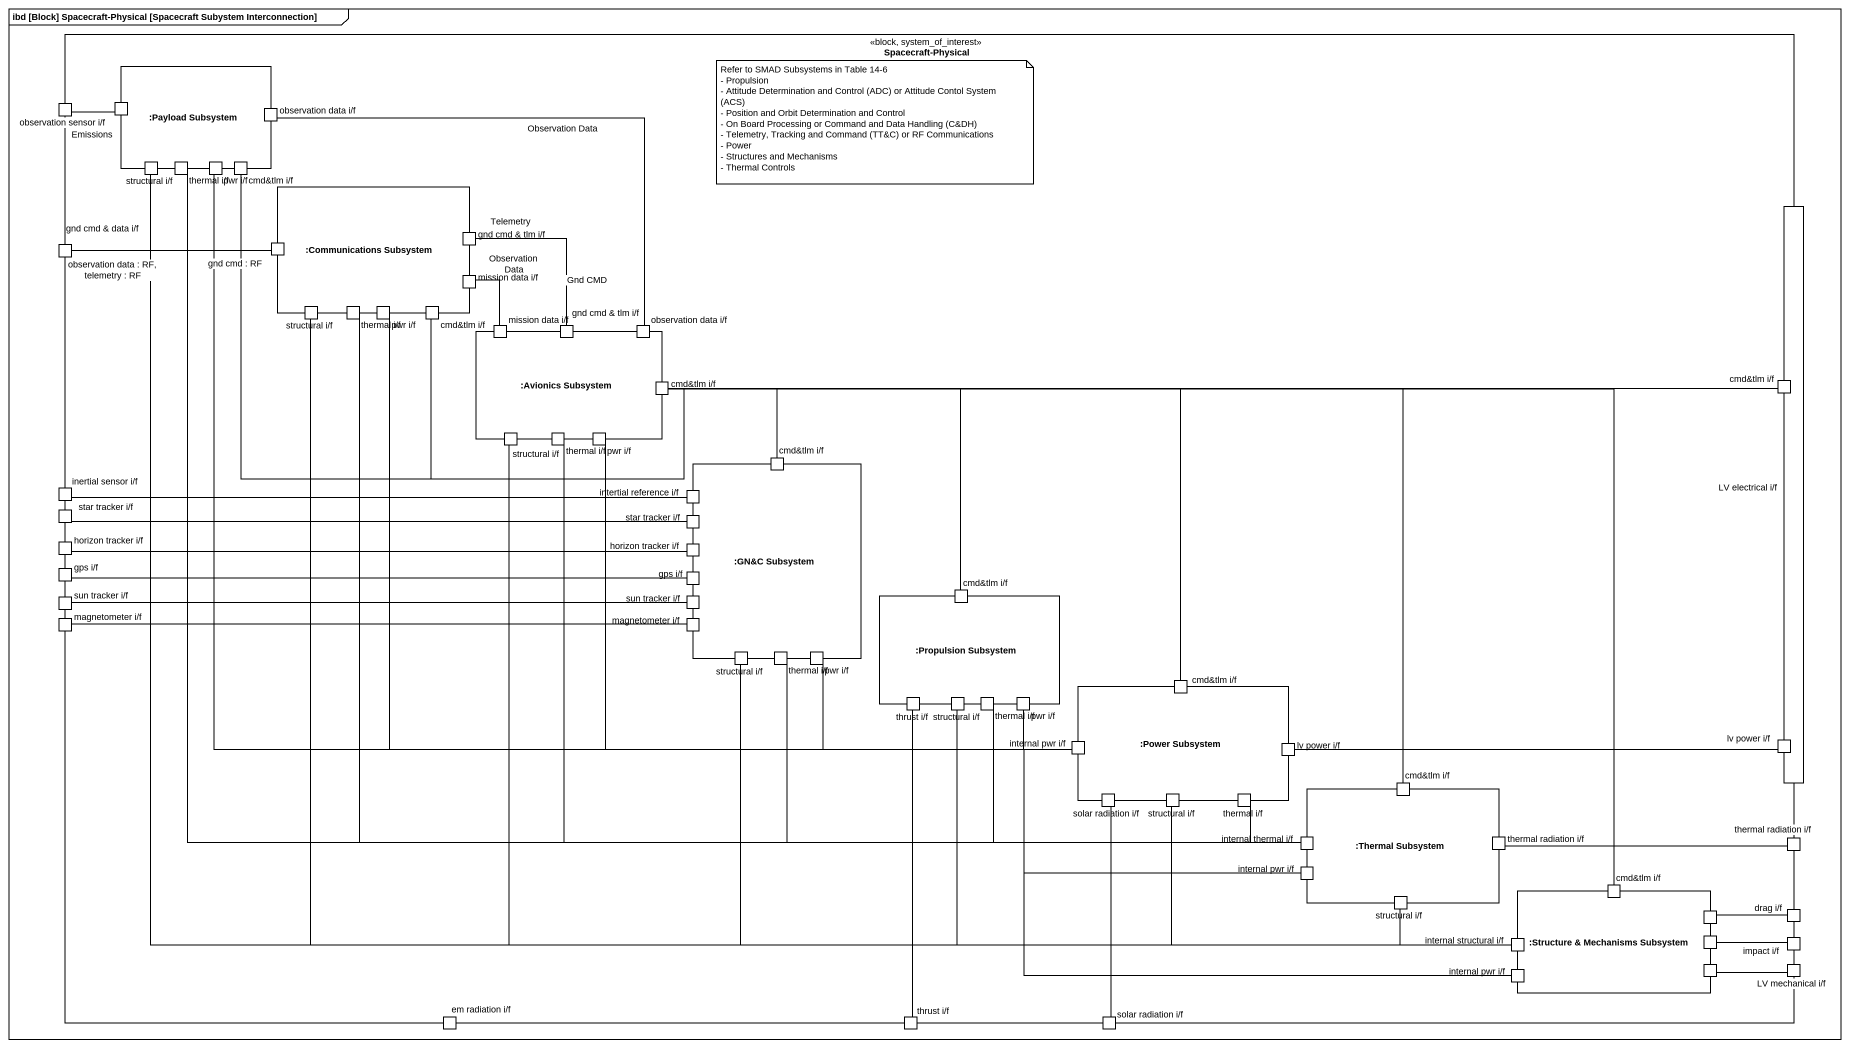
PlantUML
@startuml
mainframe ibd [Block] Spacecraft-Physical [Spacecraft Subystem Interconnection]
rectangle "Spacecraft-Physical" as Spacecraft_Physical <<block, system_of_interest>> {
  rectangle ":Payload Subsystem" as Payload_Subsystem {
    port " " as port1
    port "observation data i/f" as observation_data_i_f
    port "structural i/f" as structural_i_f
    port "thermal i/f" as thermal_i_f
    port "pwr i/f" as pwr_i_f
    port "cmd&tlm i/f" as cmd_tlm_i_f
  }
  port "observation sensor i/f" as observation_sensor_i_f
  rectangle ":Communications Subsystem" as Communications_Subsystem {
    port " " as port2
    port "gnd cmd & tlm i/f" as gnd_cmd_tlm_i_f
    port "mission data i/f" as mission_data_i_f
    port "structural i/f" as structural_i_f_2
    port "thermal i/f" as thermal_i_f_2
    port "pwr i/f" as pwr_i_f_2
    port "cmd&tlm i/f" as cmd_tlm_i_f_2
  }
  port "LV electrical i/f" as LV_electrical_i_f
  port "gnd cmd & data i/f" as gnd_cmd_data_i_f
  rectangle ":Avionics Subsystem" as Avionics_Subsystem {
    port "mission data i/f" as mission_data_i_f_2
    port "gnd cmd & tlm i/f" as gnd_cmd_tlm_i_f_2
    port "observation data i/f" as observation_data_i_f_2
    port "cmd&tlm i/f" as cmd_tlm_i_f_3
    port "structural i/f" as structural_i_f_3
    port "thermal i/f" as thermal_i_f_3
    port "pwr i/f" as pwr_i_f_3
  }
  port "cmd&tlm i/f" as cmd_tlm_i_f_4
  rectangle ":GN&C Subsystem" as GN_C_Subsystem {
    port "cmd&tlm i/f" as cmd_tlm_i_f_5
    port "intertial reference i/f" as intertial_reference_i_f
    port "horizon tracker i/f" as horizon_tracker_i_f_2
    port "star tracker i/f" as star_tracker_i_f_2
    port "gps i/f" as gps_i_f_2
    port "magnetometer i/f" as magnetometer_i_f_2
    port "sun tracker i/f" as sun_tracker_i_f_2
    port "structural i/f" as structural_i_f_4
    port "thermal i/f" as thermal_i_f_4
    port "pwr i/f" as pwr_i_f_4
  }
  port "star tracker i/f" as star_tracker_i_f
  port "inertial sensor i/f" as inertial_sensor_i_f
  port "horizon tracker i/f" as horizon_tracker_i_f
  port "gps i/f" as gps_i_f
  port "magnetometer i/f" as magnetometer_i_f
  port "sun tracker i/f" as sun_tracker_i_f
  rectangle ":Propulsion Subsystem" as Propulsion_Subsystem {
    port "cmd&tlm i/f" as cmd_tlm_i_f_6
    port "thrust i/f" as thrust_i_f
    port "structural i/f" as structural_i_f_5
    port "thermal i/f" as thermal_i_f_5
    port "pwr i/f" as pwr_i_f_5
  }
  rectangle ":Power Subsystem" as Power_Subsystem {
    port "cmd&tlm i/f" as cmd_tlm_i_f_7
    port "internal pwr i/f" as internal_pwr_i_f
    port "lv power i/f" as lv_power_i_f
    port "solar radiation i/f" as solar_radiation_i_f
    port "structural i/f" as structural_i_f_6
    port "thermal i/f" as thermal_i_f_6
  }
  port "lv power i/f" as lv_power_i_f_2
  rectangle ":Thermal Subsystem" as Thermal_Subsystem {
    port "cmd&tlm i/f" as cmd_tlm_i_f_8
    port "internal thermal i/f" as internal_thermal_i_f
    port "thermal radiation i/f" as thermal_radiation_i_f
    port "internal pwr i/f" as internal_pwr_i_f_2
    port "structural i/f" as structural_i_f_7
  }
  port "thermal radiation i/f" as thermal_radiation_i_f_2
  rectangle ":Structure & Mechanisms Subsystem" as Structure_Mechanisms {
    port "cmd&tlm i/f" as cmd_tlm_i_f_9
    port "internal structural i/f" as internal_structural_i_f
    port " " as port3
    port " " as port4
    port "internal pwr i/f" as internal_pwr_i_f_3
    port " " as port5
  }
  port "impact i/f" as impact_i_f
  port "drag i/f" as drag_i_f
  port "LV mechanical i/f" as LV_mechanical_i_f
  port "em radiation i/f" as em_radiation_i_f
  port "thrust i/f" as thrust_i_f_2
  port "solar radiation i/f" as solar_radiation_i_f_2
}
observation_sensor_i_f -right- port1 : Emissions
observation_data_i_f -right- observation_data_i_f_2 : Observation Data
gnd_cmd_tlm_i_f -- gnd_cmd_tlm_i_f_2 : Telemetry\nGnd CMD
gnd_cmd_data_i_f -right- port2 : gnd cmd : RF\nobservation data : RF, telemetry : RF
mission_data_i_f_2 -up- mission_data_i_f : Observation Data
cmd_tlm_i_f_3 -left- cmd_tlm_i_f
cmd_tlm_i_f_3 -left- cmd_tlm_i_f_2
cmd_tlm_i_f_3 -- cmd_tlm_i_f_5
cmd_tlm_i_f_3 -right- cmd_tlm_i_f_7
cmd_tlm_i_f_3 -right- cmd_tlm_i_f_8
cmd_tlm_i_f_3 -right- cmd_tlm_i_f_9
cmd_tlm_i_f_4 -left- cmd_tlm_i_f_3
star_tracker_i_f -right- star_tracker_i_f_2
inertial_sensor_i_f -right- intertial_reference_i_f
horizon_tracker_i_f -right- horizon_tracker_i_f_2
gps_i_f -right- gps_i_f_2
cmd_tlm_i_f_6 -up- cmd_tlm_i_f_3
magnetometer_i_f -right- magnetometer_i_f_2
sun_tracker_i_f -right- sun_tracker_i_f_2
internal_pwr_i_f -up- pwr_i_f
internal_pwr_i_f -up- pwr_i_f_2
internal_pwr_i_f -up- pwr_i_f_3
internal_pwr_i_f -left- pwr_i_f_4
internal_pwr_i_f -up- pwr_i_f_5
internal_pwr_i_f -right- internal_pwr_i_f_2
internal_pwr_i_f -right- internal_pwr_i_f_3
lv_power_i_f_2 -left- lv_power_i_f
internal_thermal_i_f -left- thermal_i_f
internal_thermal_i_f -left- thermal_i_f_2
internal_thermal_i_f -left- thermal_i_f_3
internal_thermal_i_f -left- thermal_i_f_4
internal_thermal_i_f -left- thermal_i_f_5
internal_thermal_i_f -up- thermal_i_f_6
thermal_radiation_i_f_2 -left- thermal_radiation_i_f
internal_structural_i_f -left- structural_i_f
internal_structural_i_f -left- structural_i_f_2
internal_structural_i_f -left- structural_i_f_3
internal_structural_i_f -left- structural_i_f_4
internal_structural_i_f -left- structural_i_f_5
internal_structural_i_f -left- structural_i_f_6
internal_structural_i_f -left- structural_i_f_7
impact_i_f -left- port4
drag_i_f -left- port3
LV_mechanical_i_f -left- port5
thrust_i_f_2 -up- thrust_i_f
solar_radiation_i_f_2 -up- solar_radiation_i_f
note as N1
  Refer to SMAD Subsystems in Table 14-6
  - Propulsion
  - Attitude Determination and Control (ADC) or Attitude Contol System (ACS)
  - Position and Orbit Determination and Control
  - On Board Processing or Command and Data Handling (C&DH)
  - Telemetry, Tracking and Command (TT&C) or RF Communications
  - Power
  - Structures and Mechanisms
  - Thermal Controls
end note
@enduml
